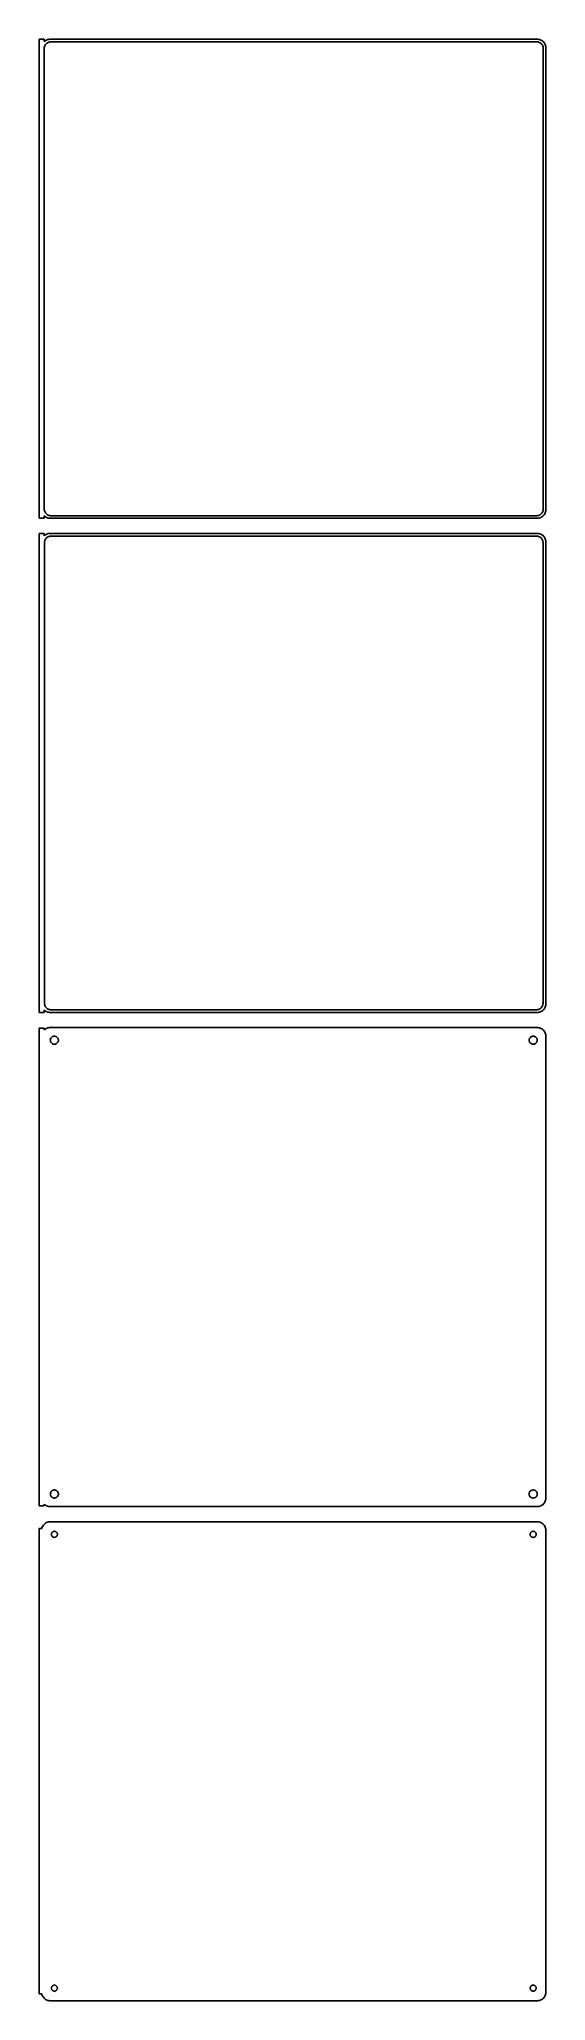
# Model space of a CAD drawing. Header units: metres. Extents: x -152 to 150, y 740 to 1906.
import ezdxf

# ---------------------------------------------------------------- set-up
doc = ezdxf.new("R2010")
doc.units = ezdxf.units.M

msp = doc.modelspace()

# ---------------------------------------------------------------- linework, layer by layer
for p, q in [((-148.5, 1906.49), (-151.5, 1906.49)), ((-151.5, 1906.49), (-151.5, 1621.51)), ((-148.5, 1905.06), (-148.5, 1906.49)), ((-148.187, 1905.35), (-148.5, 1905.06)), ((-148.374, 1901.99), (-148.219, 1902.47)), ((-148.219, 1902.47), (-148.005, 1902.93)), ((-147.679, 1905.72), (-148.187, 1905.35)), ((-148.005, 1902.93), (-147.736, 1903.35)), ((-147.736, 1903.35), (-147.416, 1903.74)), ((-147.129, 1906.02), (-147.679, 1905.72)), ((-147.416, 1903.74), (-147.05, 1904.08)), ((-146.545, 1906.26), (-147.129, 1906.02)), ((-147.05, 1904.08), (-146.643, 1904.38)), ((-146.643, 1904.38), (-146.203, 1904.62)), ((-145.937, 1906.41), (-146.545, 1906.26)), ((-146.203, 1904.62), (-145.736, 1904.8)), ((-145.314, 1906.49), (-145.937, 1906.41)), ((-145.736, 1904.8), (-145.25, 1904.93)), ((145.314, 1906.49), (-145.314, 1906.49)), ((-145.25, 1904.93), (-144.751, 1904.99)), ((-144.751, 1904.99), (144.751, 1904.99)), ((144.751, 1904.99), (145.25, 1904.93)), ((145.25, 1904.93), (145.736, 1904.8)), ((145.937, 1906.41), (145.314, 1906.49)), ((145.736, 1904.8), (146.203, 1904.62)), ((146.545, 1906.26), (145.937, 1906.41)), ((146.203, 1904.62), (146.643, 1904.38)), ((147.129, 1906.02), (146.545, 1906.26)), ((146.643, 1904.38), (147.05, 1904.08)), ((147.05, 1904.08), (147.416, 1903.74)), ((147.679, 1905.72), (147.129, 1906.02)), ((147.416, 1903.74), (147.736, 1903.35)), ((148.187, 1905.35), (147.679, 1905.72)), ((147.736, 1903.35), (148.005, 1902.93)), ((148.005, 1902.93), (148.219, 1902.47)), ((148.645, 1904.92), (148.187, 1905.35)), ((148.219, 1902.47), (148.374, 1901.99)), ((149.045, 1904.44), (148.645, 1904.92)), ((149.382, 1903.91), (149.045, 1904.44)), ((149.649, 1903.34), (149.382, 1903.91)), ((149.843, 1902.74), (149.649, 1903.34)), ((149.961, 1902.13), (149.843, 1902.74)), ((-148.5, 1901), (-148.468, 1901.5)), ((-148.5, 1627), (-148.5, 1901)), ((-148.468, 1901.5), (-148.374, 1901.99)), ((148.374, 1901.99), (148.468, 1901.5)), ((148.468, 1901.5), (148.5, 1901)), ((148.5, 1901), (148.5, 1627)), ((150, 1901.5), (149.961, 1902.13)), ((150, 1626.5), (150, 1901.5)), ((-148.468, 1626.5), (-148.5, 1627)), ((-148.5, 1622.94), (-148.187, 1622.65)), ((-148.5, 1621.51), (-148.5, 1622.94)), ((-148.374, 1626.01), (-148.468, 1626.5)), ((-148.219, 1625.53), (-148.374, 1626.01)), ((-148.005, 1625.07), (-148.219, 1625.53)), ((-148.187, 1622.65), (-147.679, 1622.28)), ((-147.736, 1624.65), (-148.005, 1625.07)), ((-147.416, 1624.26), (-147.736, 1624.65)), ((-147.679, 1622.28), (-147.129, 1621.98)), ((-147.05, 1623.92), (-147.416, 1624.26)), ((-146.643, 1623.62), (-147.05, 1623.92)), ((-146.203, 1623.38), (-146.643, 1623.62)), ((-145.736, 1623.2), (-146.203, 1623.38)), ((-145.25, 1623.07), (-145.736, 1623.2)), ((-144.751, 1623.01), (-145.25, 1623.07)), ((144.751, 1623.01), (-144.751, 1623.01)), ((145.25, 1623.07), (144.751, 1623.01)), ((145.736, 1623.2), (145.25, 1623.07)), ((146.203, 1623.38), (145.736, 1623.2)), ((146.643, 1623.62), (146.203, 1623.38)), ((147.05, 1623.92), (146.643, 1623.62)), ((147.416, 1624.26), (147.05, 1623.92)), ((147.129, 1621.98), (147.679, 1622.28)), ((147.736, 1624.65), (147.416, 1624.26)), ((147.679, 1622.28), (148.187, 1622.65)), ((148.005, 1625.07), (147.736, 1624.65)), ((148.219, 1625.53), (148.005, 1625.07)), ((148.187, 1622.65), (148.645, 1623.08)), ((148.374, 1626.01), (148.219, 1625.53)), ((148.468, 1626.5), (148.374, 1626.01)), ((148.5, 1627), (148.468, 1626.5)), ((148.645, 1623.08), (149.045, 1623.56)), ((149.045, 1623.56), (149.382, 1624.09)), ((149.382, 1624.09), (149.649, 1624.66)), ((149.649, 1624.66), (149.843, 1625.26)), ((149.843, 1625.26), (149.961, 1625.87)), ((149.961, 1625.87), (150, 1626.5)), ((-151.5, 1621.51), (-148.5, 1621.51)), ((-148.5, 1612.49), (-151.5, 1612.49)), ((-151.5, 1612.49), (-151.5, 1327.51)), ((-148.5, 1611.06), (-148.5, 1612.49)), ((-148.187, 1611.35), (-148.5, 1611.06)), ((-147.679, 1611.72), (-148.187, 1611.35)), ((-147.129, 1612.02), (-147.679, 1611.72)), ((-147.129, 1621.98), (-146.545, 1621.74)), ((-146.545, 1612.26), (-147.129, 1612.02)), ((-146.575, 1610.27), (-146.149, 1610.5)), ((-146.545, 1621.74), (-145.937, 1621.59)), ((-145.937, 1612.41), (-146.545, 1612.26)), ((-146.149, 1610.5), (-145.697, 1610.68)), ((-145.937, 1621.59), (-145.314, 1621.51)), ((-145.314, 1612.49), (-145.937, 1612.41)), ((-145.697, 1610.68), (-145.226, 1610.8)), ((-145.314, 1621.51), (145.314, 1621.51)), ((145.314, 1612.49), (-145.314, 1612.49)), ((-145.226, 1610.8), (-144.743, 1610.86)), ((-144.743, 1610.86), (144.743, 1610.86)), ((144.743, 1610.86), (145.226, 1610.8)), ((145.226, 1610.8), (145.697, 1610.68)), ((145.314, 1621.51), (145.937, 1621.59)), ((145.937, 1612.41), (145.314, 1612.49)), ((145.697, 1610.68), (146.149, 1610.5)), ((145.937, 1621.59), (146.545, 1621.74)), ((146.545, 1612.26), (145.937, 1612.41)), ((146.149, 1610.5), (146.575, 1610.27)), ((146.545, 1621.74), (147.129, 1621.98)), ((147.129, 1612.02), (146.545, 1612.26)), ((147.679, 1611.72), (147.129, 1612.02)), ((148.187, 1611.35), (147.679, 1611.72)), ((148.645, 1610.92), (148.187, 1611.35)), ((149.045, 1610.44), (148.645, 1610.92)), ((149.382, 1609.91), (149.045, 1610.44)), ((-148.373, 1607), (-148.342, 1607.49)), ((-148.373, 1333), (-148.373, 1607)), ((-148.342, 1607.49), (-148.251, 1607.96)), ((-148.251, 1607.96), (-148.101, 1608.43)), ((-148.101, 1608.43), (-147.894, 1608.87)), ((-147.894, 1608.87), (-147.633, 1609.28)), ((-147.633, 1609.28), (-147.323, 1609.65)), ((-147.323, 1609.65), (-146.969, 1609.98)), ((-146.969, 1609.98), (-146.575, 1610.27)), ((146.575, 1610.27), (146.969, 1609.98)), ((146.969, 1609.98), (147.323, 1609.65)), ((147.323, 1609.65), (147.633, 1609.28)), ((147.633, 1609.28), (147.894, 1608.87)), ((147.894, 1608.87), (148.101, 1608.43)), ((148.101, 1608.43), (148.251, 1607.96)), ((148.251, 1607.96), (148.342, 1607.49)), ((148.342, 1607.49), (148.373, 1607)), ((148.373, 1607), (148.373, 1333)), ((149.649, 1609.34), (149.382, 1609.91)), ((149.843, 1608.74), (149.649, 1609.34)), ((149.961, 1608.13), (149.843, 1608.74)), ((150, 1607.5), (149.961, 1608.13)), ((150, 1332.5), (150, 1607.5)), ((-148.342, 1332.51), (-148.373, 1333)), ((-148.251, 1332.04), (-148.342, 1332.51)), ((-148.101, 1331.57), (-148.251, 1332.04)), ((-147.894, 1331.13), (-148.101, 1331.57)), ((-147.633, 1330.72), (-147.894, 1331.13)), ((-147.323, 1330.35), (-147.633, 1330.72)), ((147.633, 1330.72), (147.323, 1330.35)), ((147.894, 1331.13), (147.633, 1330.72)), ((148.101, 1331.57), (147.894, 1331.13)), ((148.251, 1332.04), (148.101, 1331.57)), ((148.342, 1332.51), (148.251, 1332.04)), ((148.373, 1333), (148.342, 1332.51)), ((149.382, 1330.09), (149.649, 1330.66)), ((149.649, 1330.66), (149.843, 1331.26)), ((149.843, 1331.26), (149.961, 1331.87)), ((149.961, 1331.87), (150, 1332.5)), ((-151.5, 1327.51), (-148.5, 1327.51)), ((-148.5, 1328.94), (-148.187, 1328.65)), ((-148.5, 1327.51), (-148.5, 1328.94)), ((-148.187, 1328.65), (-147.679, 1328.28)), ((-147.679, 1328.28), (-147.129, 1327.98)), ((-146.969, 1330.02), (-147.323, 1330.35)), ((-147.129, 1327.98), (-146.545, 1327.74)), ((-146.575, 1329.73), (-146.969, 1330.02)), ((-146.149, 1329.5), (-146.575, 1329.73)), ((-146.545, 1327.74), (-145.937, 1327.59)), ((-145.697, 1329.32), (-146.149, 1329.5)), ((-145.937, 1327.59), (-145.314, 1327.51)), ((-145.226, 1329.2), (-145.697, 1329.32)), ((-145.314, 1327.51), (145.314, 1327.51)), ((-144.743, 1329.14), (-145.226, 1329.2)), ((144.743, 1329.14), (-144.743, 1329.14)), ((145.226, 1329.2), (144.743, 1329.14)), ((145.697, 1329.32), (145.226, 1329.2)), ((145.314, 1327.51), (145.937, 1327.59)), ((146.149, 1329.5), (145.697, 1329.32)), ((145.937, 1327.59), (146.545, 1327.74)), ((146.575, 1329.73), (146.149, 1329.5)), ((146.545, 1327.74), (147.129, 1327.98)), ((146.969, 1330.02), (146.575, 1329.73)), ((147.323, 1330.35), (146.969, 1330.02)), ((147.129, 1327.98), (147.679, 1328.28)), ((147.679, 1328.28), (148.187, 1328.65)), ((148.187, 1328.65), (148.645, 1329.08)), ((148.645, 1329.08), (149.045, 1329.56)), ((149.045, 1329.56), (149.382, 1330.09)), ((-148.5, 1318.11), (-151.5, 1318.11)), ((-151.5, 1318.11), (-151.5, 1033.89)), ((-148.5, 1317.06), (-148.5, 1318.11)), ((-148.187, 1317.35), (-148.5, 1317.06)), ((-147.679, 1317.72), (-148.187, 1317.35)), ((-147.129, 1318.02), (-147.679, 1317.72)), ((-146.545, 1318.26), (-147.129, 1318.02)), ((-145.937, 1318.41), (-146.545, 1318.26)), ((-145.314, 1318.49), (-145.937, 1318.41)), ((145.314, 1318.49), (-145.314, 1318.49)), ((-144.9, 1311), (-144.881, 1311.3)), ((-144.881, 1310.7), (-144.9, 1311)), ((-144.881, 1311.3), (-144.825, 1311.6)), ((-144.825, 1310.4), (-144.881, 1310.7)), ((-144.825, 1311.6), (-144.731, 1311.88)), ((-144.731, 1310.12), (-144.825, 1310.4)), ((-144.731, 1311.88), (-144.603, 1312.16)), ((-144.603, 1309.84), (-144.731, 1310.12)), ((-144.603, 1312.16), (-144.442, 1312.41)), ((-144.442, 1309.59), (-144.603, 1309.84)), ((-144.442, 1312.41), (-144.25, 1312.64)), ((-144.25, 1309.36), (-144.442, 1309.59)), ((-144.25, 1312.64), (-144.03, 1312.85)), ((-144.03, 1309.15), (-144.25, 1309.36)), ((-144.03, 1312.85), (-143.786, 1313.03)), ((-143.786, 1308.97), (-144.03, 1309.15)), ((-143.786, 1313.03), (-143.522, 1313.17)), ((-143.522, 1308.83), (-143.786, 1308.97)), ((-143.522, 1313.17), (-143.242, 1313.28)), ((-143.242, 1308.72), (-143.522, 1308.83)), ((-143.242, 1313.28), (-142.95, 1313.36)), ((-142.95, 1308.64), (-143.242, 1308.72)), ((-142.95, 1313.36), (-142.651, 1313.4)), ((-142.651, 1308.6), (-142.95, 1308.64)), ((-142.651, 1313.4), (-142.349, 1313.4)), ((-142.349, 1308.6), (-142.651, 1308.6)), ((-142.349, 1313.4), (-142.05, 1313.36)), ((-142.05, 1308.64), (-142.349, 1308.6)), ((-142.05, 1313.36), (-141.758, 1313.28)), ((-141.758, 1308.72), (-142.05, 1308.64)), ((-141.758, 1313.28), (-141.478, 1313.17)), ((-141.478, 1308.83), (-141.758, 1308.72)), ((-141.478, 1313.17), (-141.214, 1313.03)), ((-141.214, 1308.97), (-141.478, 1308.83)), ((-141.214, 1313.03), (-140.97, 1312.85)), ((-140.97, 1309.15), (-141.214, 1308.97)), ((-140.97, 1312.85), (-140.75, 1312.64)), ((-140.75, 1309.36), (-140.97, 1309.15)), ((-140.75, 1312.64), (-140.558, 1312.41)), ((-140.558, 1309.59), (-140.75, 1309.36)), ((-140.558, 1312.41), (-140.397, 1312.16)), ((-140.397, 1309.84), (-140.558, 1309.59)), ((-140.397, 1312.16), (-140.269, 1311.88)), ((-140.269, 1310.12), (-140.397, 1309.84)), ((-140.269, 1311.88), (-140.175, 1311.6)), ((-140.175, 1310.4), (-140.269, 1310.12)), ((-140.175, 1311.6), (-140.119, 1311.3)), ((-140.119, 1310.7), (-140.175, 1310.4)), ((-140.119, 1311.3), (-140.1, 1311)), ((-140.1, 1311), (-140.119, 1310.7)), ((140.1, 1311), (140.119, 1311.3)), ((140.119, 1310.7), (140.1, 1311)), ((140.119, 1311.3), (140.175, 1311.6)), ((140.175, 1310.4), (140.119, 1310.7)), ((140.175, 1311.6), (140.269, 1311.88)), ((140.269, 1310.12), (140.175, 1310.4)), ((140.269, 1311.88), (140.397, 1312.16)), ((140.397, 1309.84), (140.269, 1310.12)), ((140.397, 1312.16), (140.558, 1312.41)), ((140.558, 1309.59), (140.397, 1309.84)), ((140.558, 1312.41), (140.75, 1312.64)), ((140.75, 1309.36), (140.558, 1309.59)), ((140.75, 1312.64), (140.97, 1312.85)), ((140.97, 1309.15), (140.75, 1309.36)), ((140.97, 1312.85), (141.214, 1313.03)), ((141.214, 1308.97), (140.97, 1309.15)), ((141.214, 1313.03), (141.478, 1313.17)), ((141.478, 1308.83), (141.214, 1308.97)), ((141.478, 1313.17), (141.758, 1313.28)), ((141.758, 1308.72), (141.478, 1308.83)), ((141.758, 1313.28), (142.05, 1313.36)), ((142.05, 1308.64), (141.758, 1308.72)), ((142.05, 1313.36), (142.349, 1313.4)), ((142.349, 1308.6), (142.05, 1308.64)), ((142.349, 1313.4), (142.651, 1313.4)), ((142.651, 1308.6), (142.349, 1308.6)), ((142.651, 1313.4), (142.95, 1313.36)), ((142.95, 1308.64), (142.651, 1308.6)), ((142.95, 1313.36), (143.242, 1313.28)), ((143.242, 1308.72), (142.95, 1308.64)), ((143.242, 1313.28), (143.522, 1313.17)), ((143.522, 1308.83), (143.242, 1308.72)), ((143.522, 1313.17), (143.786, 1313.03)), ((143.786, 1308.97), (143.522, 1308.83)), ((143.786, 1313.03), (144.03, 1312.85)), ((144.03, 1309.15), (143.786, 1308.97)), ((144.03, 1312.85), (144.25, 1312.64)), ((144.25, 1309.36), (144.03, 1309.15)), ((144.25, 1312.64), (144.442, 1312.41)), ((144.442, 1309.59), (144.25, 1309.36)), ((144.442, 1312.41), (144.603, 1312.16)), ((144.603, 1309.84), (144.442, 1309.59)), ((144.603, 1312.16), (144.731, 1311.88)), ((144.731, 1310.12), (144.603, 1309.84)), ((144.731, 1311.88), (144.825, 1311.6)), ((144.825, 1310.4), (144.731, 1310.12)), ((144.825, 1311.6), (144.881, 1311.3)), ((144.881, 1310.7), (144.825, 1310.4)), ((144.881, 1311.3), (144.9, 1311)), ((144.9, 1311), (144.881, 1310.7)), ((145.937, 1318.41), (145.314, 1318.49)), ((146.545, 1318.26), (145.937, 1318.41)), ((147.129, 1318.02), (146.545, 1318.26)), ((147.679, 1317.72), (147.129, 1318.02)), ((148.187, 1317.35), (147.679, 1317.72)), ((148.645, 1316.92), (148.187, 1317.35)), ((149.045, 1316.44), (148.645, 1316.92)), ((149.382, 1315.91), (149.045, 1316.44)), ((149.649, 1315.34), (149.382, 1315.91)), ((149.843, 1314.74), (149.649, 1315.34)), ((149.961, 1314.13), (149.843, 1314.74)), ((150, 1313.5), (149.961, 1314.13)), ((150, 1038.5), (150, 1313.5)), ((-144.9, 1041), (-144.881, 1041.3)), ((-144.881, 1040.7), (-144.9, 1041)), ((-144.881, 1041.3), (-144.825, 1041.6)), ((-144.825, 1040.4), (-144.881, 1040.7)), ((-144.825, 1041.6), (-144.731, 1041.88)), ((-144.731, 1040.12), (-144.825, 1040.4)), ((-144.731, 1041.88), (-144.603, 1042.16)), ((-144.603, 1039.84), (-144.731, 1040.12)), ((-144.603, 1042.16), (-144.442, 1042.41)), ((-144.442, 1039.59), (-144.603, 1039.84)), ((-144.442, 1042.41), (-144.25, 1042.64)), ((-144.25, 1039.36), (-144.442, 1039.59)), ((-144.25, 1042.64), (-144.03, 1042.85)), ((-144.03, 1039.15), (-144.25, 1039.36)), ((-144.03, 1042.85), (-143.786, 1043.03)), ((-143.786, 1038.97), (-144.03, 1039.15)), ((-143.786, 1043.03), (-143.522, 1043.17)), ((-143.522, 1038.83), (-143.786, 1038.97)), ((-143.522, 1043.17), (-143.242, 1043.28)), ((-143.242, 1038.72), (-143.522, 1038.83)), ((-143.242, 1043.28), (-142.95, 1043.36)), ((-142.95, 1038.64), (-143.242, 1038.72)), ((-142.95, 1043.36), (-142.651, 1043.4)), ((-142.651, 1038.6), (-142.95, 1038.64)), ((-142.651, 1043.4), (-142.349, 1043.4)), ((-142.349, 1043.4), (-142.05, 1043.36)), ((-142.05, 1038.64), (-142.349, 1038.6)), ((-142.05, 1043.36), (-141.758, 1043.28)), ((-141.758, 1038.72), (-142.05, 1038.64)), ((-141.758, 1043.28), (-141.478, 1043.17)), ((-141.478, 1038.83), (-141.758, 1038.72)), ((-141.478, 1043.17), (-141.214, 1043.03)), ((-141.214, 1038.97), (-141.478, 1038.83)), ((-141.214, 1043.03), (-140.97, 1042.85)), ((-140.97, 1039.15), (-141.214, 1038.97)), ((-140.97, 1042.85), (-140.75, 1042.64)), ((-140.75, 1039.36), (-140.97, 1039.15)), ((-140.75, 1042.64), (-140.558, 1042.41)), ((-140.558, 1039.59), (-140.75, 1039.36)), ((-140.558, 1042.41), (-140.397, 1042.16)), ((-140.397, 1039.84), (-140.558, 1039.59)), ((-140.397, 1042.16), (-140.269, 1041.88)), ((-140.269, 1040.12), (-140.397, 1039.84)), ((-140.269, 1041.88), (-140.175, 1041.6)), ((-140.175, 1040.4), (-140.269, 1040.12)), ((-140.175, 1041.6), (-140.119, 1041.3)), ((-140.119, 1040.7), (-140.175, 1040.4)), ((-140.119, 1041.3), (-140.1, 1041)), ((-140.1, 1041), (-140.119, 1040.7)), ((140.1, 1041), (140.119, 1041.3)), ((140.119, 1040.7), (140.1, 1041)), ((140.119, 1041.3), (140.175, 1041.6)), ((140.175, 1040.4), (140.119, 1040.7)), ((140.175, 1041.6), (140.269, 1041.88)), ((140.269, 1040.12), (140.175, 1040.4)), ((140.269, 1041.88), (140.397, 1042.16)), ((140.397, 1039.84), (140.269, 1040.12)), ((140.397, 1042.16), (140.558, 1042.41)), ((140.558, 1039.59), (140.397, 1039.84)), ((140.558, 1042.41), (140.75, 1042.64)), ((140.75, 1039.36), (140.558, 1039.59)), ((140.75, 1042.64), (140.97, 1042.85)), ((140.97, 1039.15), (140.75, 1039.36)), ((140.97, 1042.85), (141.214, 1043.03)), ((141.214, 1038.97), (140.97, 1039.15)), ((141.214, 1043.03), (141.478, 1043.17)), ((141.478, 1038.83), (141.214, 1038.97)), ((141.478, 1043.17), (141.758, 1043.28)), ((141.758, 1038.72), (141.478, 1038.83)), ((141.758, 1043.28), (142.05, 1043.36)), ((142.05, 1038.64), (141.758, 1038.72)), ((142.05, 1043.36), (142.349, 1043.4)), ((142.349, 1038.6), (142.05, 1038.64)), ((142.349, 1043.4), (142.651, 1043.4)), ((142.651, 1043.4), (142.95, 1043.36)), ((142.95, 1038.64), (142.651, 1038.6)), ((142.95, 1043.36), (143.242, 1043.28)), ((143.242, 1038.72), (142.95, 1038.64)), ((143.242, 1043.28), (143.522, 1043.17)), ((143.522, 1038.83), (143.242, 1038.72)), ((143.522, 1043.17), (143.786, 1043.03)), ((143.786, 1038.97), (143.522, 1038.83)), ((143.786, 1043.03), (144.03, 1042.85)), ((144.03, 1039.15), (143.786, 1038.97)), ((144.03, 1042.85), (144.25, 1042.64)), ((144.25, 1039.36), (144.03, 1039.15)), ((144.25, 1042.64), (144.442, 1042.41)), ((144.442, 1039.59), (144.25, 1039.36)), ((144.442, 1042.41), (144.603, 1042.16)), ((144.603, 1039.84), (144.442, 1039.59)), ((144.603, 1042.16), (144.731, 1041.88)), ((144.731, 1040.12), (144.603, 1039.84)), ((144.731, 1041.88), (144.825, 1041.6)), ((144.825, 1040.4), (144.731, 1040.12)), ((144.825, 1041.6), (144.881, 1041.3)), ((144.881, 1040.7), (144.825, 1040.4)), ((144.881, 1041.3), (144.9, 1041)), ((144.9, 1041), (144.881, 1040.7)), ((-151.5, 1033.89), (-148.5, 1033.89)), ((-148.5, 1033.89), (-148.5, 1034.94)), ((-148.5, 1034.94), (-148.187, 1034.65)), ((-148.187, 1034.65), (-147.679, 1034.28)), ((-147.679, 1034.28), (-147.129, 1033.98)), ((-147.129, 1033.98), (-146.545, 1033.74)), ((-146.545, 1033.74), (-145.937, 1033.59)), ((-145.937, 1033.59), (-145.314, 1033.51)), ((-145.314, 1033.51), (145.314, 1033.51)), ((-142.349, 1038.6), (-142.651, 1038.6)), ((142.651, 1038.6), (142.349, 1038.6)), ((145.314, 1033.51), (145.937, 1033.59)), ((145.937, 1033.59), (146.545, 1033.74)), ((146.545, 1033.74), (147.129, 1033.98)), ((147.129, 1033.98), (147.679, 1034.28)), ((147.679, 1034.28), (148.187, 1034.65)), ((148.187, 1034.65), (148.645, 1035.08)), ((148.645, 1035.08), (149.045, 1035.56)), ((149.045, 1035.56), (149.382, 1036.09)), ((149.382, 1036.09), (149.649, 1036.66)), ((149.649, 1036.66), (149.843, 1037.26)), ((149.843, 1037.26), (149.961, 1037.87)), ((149.961, 1037.87), (150, 1038.5)), ((-149.9, 1020.44), (-151.5, 1020.44)), ((-151.5, 1020.44), (-151.5, 743.556)), ((-149.843, 1020.74), (-149.9, 1020.44)), ((-149.649, 1021.34), (-149.843, 1020.74)), ((-149.382, 1021.91), (-149.649, 1021.34)), ((-149.045, 1022.44), (-149.382, 1021.91)), ((-148.645, 1022.92), (-149.045, 1022.44)), ((-148.187, 1023.35), (-148.645, 1022.92)), ((-147.679, 1023.72), (-148.187, 1023.35)), ((-147.129, 1024.02), (-147.679, 1023.72)), ((-146.545, 1024.26), (-147.129, 1024.02)), ((-145.937, 1024.41), (-146.545, 1024.26)), ((-145.314, 1024.49), (-145.937, 1024.41)), ((145.314, 1024.49), (-145.314, 1024.49)), ((-144.3, 1017), (-144.286, 1017.23)), ((-144.286, 1016.77), (-144.3, 1017)), ((-144.286, 1017.23), (-144.243, 1017.45)), ((-144.243, 1016.55), (-144.286, 1016.77)), ((-144.243, 1017.45), (-144.174, 1017.66)), ((-144.174, 1016.34), (-144.243, 1016.55)), ((-144.174, 1017.66), (-144.077, 1017.87)), ((-144.077, 1016.13), (-144.174, 1016.34)), ((-144.077, 1017.87), (-143.956, 1018.06)), ((-143.956, 1015.94), (-144.077, 1016.13)), ((-143.956, 1018.06), (-143.812, 1018.23)), ((-143.812, 1015.77), (-143.956, 1015.94)), ((-143.812, 1018.23), (-143.647, 1018.39)), ((-143.647, 1015.61), (-143.812, 1015.77)), ((-143.647, 1018.39), (-143.464, 1018.52)), ((-143.464, 1015.48), (-143.647, 1015.61)), ((-143.464, 1018.52), (-143.266, 1018.63)), ((-143.266, 1015.37), (-143.464, 1015.48)), ((-143.266, 1018.63), (-143.056, 1018.71)), ((-143.056, 1015.29), (-143.266, 1015.37)), ((-143.056, 1018.71), (-142.837, 1018.77)), ((-142.837, 1015.23), (-143.056, 1015.29)), ((-142.837, 1018.77), (-142.613, 1018.8)), ((-142.613, 1018.8), (-142.387, 1018.8)), ((-142.387, 1018.8), (-142.163, 1018.77)), ((-142.163, 1018.77), (-141.944, 1018.71)), ((-141.944, 1015.29), (-142.163, 1015.23)), ((-141.944, 1018.71), (-141.734, 1018.63)), ((-141.734, 1015.37), (-141.944, 1015.29)), ((-141.734, 1018.63), (-141.536, 1018.52)), ((-141.536, 1015.48), (-141.734, 1015.37)), ((-141.536, 1018.52), (-141.353, 1018.39)), ((-141.353, 1015.61), (-141.536, 1015.48)), ((-141.353, 1018.39), (-141.188, 1018.23)), ((-141.188, 1015.77), (-141.353, 1015.61)), ((-141.188, 1018.23), (-141.044, 1018.06)), ((-141.044, 1015.94), (-141.188, 1015.77)), ((-141.044, 1018.06), (-140.923, 1017.87)), ((-140.923, 1016.13), (-141.044, 1015.94)), ((-140.923, 1017.87), (-140.826, 1017.66)), ((-140.826, 1016.34), (-140.923, 1016.13)), ((-140.826, 1017.66), (-140.757, 1017.45)), ((-140.757, 1016.55), (-140.826, 1016.34)), ((-140.757, 1017.45), (-140.714, 1017.23)), ((-140.714, 1016.77), (-140.757, 1016.55)), ((-140.714, 1017.23), (-140.7, 1017)), ((-140.7, 1017), (-140.714, 1016.77)), ((140.7, 1017), (140.714, 1017.23)), ((140.714, 1016.77), (140.7, 1017)), ((140.714, 1017.23), (140.757, 1017.45)), ((140.757, 1016.55), (140.714, 1016.77)), ((140.757, 1017.45), (140.826, 1017.66)), ((140.826, 1016.34), (140.757, 1016.55)), ((140.826, 1017.66), (140.923, 1017.87)), ((140.923, 1016.13), (140.826, 1016.34)), ((140.923, 1017.87), (141.044, 1018.06)), ((141.044, 1015.94), (140.923, 1016.13)), ((141.044, 1018.06), (141.188, 1018.23)), ((141.188, 1015.77), (141.044, 1015.94)), ((141.188, 1018.23), (141.353, 1018.39)), ((141.353, 1015.61), (141.188, 1015.77)), ((141.353, 1018.39), (141.536, 1018.52)), ((141.536, 1015.48), (141.353, 1015.61)), ((141.536, 1018.52), (141.734, 1018.63)), ((141.734, 1015.37), (141.536, 1015.48)), ((141.734, 1018.63), (141.944, 1018.71)), ((141.944, 1015.29), (141.734, 1015.37)), ((141.944, 1018.71), (142.163, 1018.77)), ((142.163, 1015.23), (141.944, 1015.29)), ((142.163, 1018.77), (142.387, 1018.8)), ((142.387, 1018.8), (142.613, 1018.8)), ((142.613, 1018.8), (142.837, 1018.77)), ((142.837, 1018.77), (143.056, 1018.71)), ((143.056, 1015.29), (142.837, 1015.23)), ((143.056, 1018.71), (143.266, 1018.63)), ((143.266, 1015.37), (143.056, 1015.29)), ((143.266, 1018.63), (143.464, 1018.52)), ((143.464, 1015.48), (143.266, 1015.37)), ((143.464, 1018.52), (143.647, 1018.39)), ((143.647, 1015.61), (143.464, 1015.48)), ((143.647, 1018.39), (143.812, 1018.23)), ((143.812, 1015.77), (143.647, 1015.61)), ((143.812, 1018.23), (143.956, 1018.06)), ((143.956, 1015.94), (143.812, 1015.77)), ((143.956, 1018.06), (144.077, 1017.87)), ((144.077, 1016.13), (143.956, 1015.94)), ((144.077, 1017.87), (144.174, 1017.66)), ((144.174, 1016.34), (144.077, 1016.13)), ((144.174, 1017.66), (144.243, 1017.45)), ((144.243, 1016.55), (144.174, 1016.34)), ((144.243, 1017.45), (144.286, 1017.23)), ((144.286, 1016.77), (144.243, 1016.55)), ((144.286, 1017.23), (144.3, 1017)), ((144.3, 1017), (144.286, 1016.77)), ((145.937, 1024.41), (145.314, 1024.49)), ((146.545, 1024.26), (145.937, 1024.41)), ((147.129, 1024.02), (146.545, 1024.26)), ((147.679, 1023.72), (147.129, 1024.02)), ((148.187, 1023.35), (147.679, 1023.72)), ((148.645, 1022.92), (148.187, 1023.35)), ((149.045, 1022.44), (148.645, 1022.92)), ((149.382, 1021.91), (149.045, 1022.44)), ((149.649, 1021.34), (149.382, 1021.91)), ((149.843, 1020.74), (149.649, 1021.34)), ((149.961, 1020.13), (149.843, 1020.74)), ((150, 1019.5), (149.961, 1020.13)), ((150, 744.5), (150, 1019.5)), ((-142.613, 1015.2), (-142.837, 1015.23)), ((-142.387, 1015.2), (-142.613, 1015.2)), ((-142.163, 1015.23), (-142.387, 1015.2)), ((142.387, 1015.2), (142.163, 1015.23)), ((142.613, 1015.2), (142.387, 1015.2)), ((142.837, 1015.23), (142.613, 1015.2)), ((-144.3, 747), (-144.286, 747.226)), ((-144.286, 746.774), (-144.3, 747)), ((-144.286, 747.226), (-144.243, 747.448)), ((-144.243, 747.448), (-144.174, 747.663)), ((-144.174, 747.663), (-144.077, 747.867)), ((-144.077, 747.867), (-143.956, 748.058)), ((-143.956, 748.058), (-143.812, 748.232)), ((-143.812, 748.232), (-143.647, 748.387)), ((-143.647, 748.387), (-143.464, 748.52)), ((-143.464, 748.52), (-143.266, 748.629)), ((-143.266, 748.629), (-143.056, 748.712)), ((-143.056, 748.712), (-142.837, 748.768)), ((-142.837, 748.768), (-142.613, 748.796)), ((-142.613, 748.796), (-142.387, 748.796)), ((-142.387, 748.796), (-142.163, 748.768)), ((-142.163, 748.768), (-141.944, 748.712)), ((-141.944, 748.712), (-141.734, 748.629)), ((-141.734, 748.629), (-141.536, 748.52)), ((-141.536, 748.52), (-141.353, 748.387)), ((-141.353, 748.387), (-141.188, 748.232)), ((-141.188, 748.232), (-141.044, 748.058)), ((-141.044, 748.058), (-140.923, 747.867)), ((-140.923, 747.867), (-140.826, 747.663)), ((-140.826, 747.663), (-140.757, 747.448)), ((-140.757, 747.448), (-140.714, 747.226)), ((-140.714, 747.226), (-140.7, 747)), ((-140.7, 747), (-140.714, 746.774)), ((140.7, 747), (140.714, 747.226)), ((140.714, 746.774), (140.7, 747)), ((140.714, 747.226), (140.757, 747.448)), ((140.757, 747.448), (140.826, 747.663)), ((140.826, 747.663), (140.923, 747.867)), ((140.923, 747.867), (141.044, 748.058)), ((141.044, 748.058), (141.188, 748.232)), ((141.188, 748.232), (141.353, 748.387)), ((141.353, 748.387), (141.536, 748.52)), ((141.536, 748.52), (141.734, 748.629)), ((141.734, 748.629), (141.944, 748.712)), ((141.944, 748.712), (142.163, 748.768)), ((142.163, 748.768), (142.387, 748.796)), ((142.387, 748.796), (142.613, 748.796)), ((142.613, 748.796), (142.837, 748.768)), ((142.837, 748.768), (143.056, 748.712)), ((143.056, 748.712), (143.266, 748.629)), ((143.266, 748.629), (143.464, 748.52)), ((143.464, 748.52), (143.647, 748.387)), ((143.647, 748.387), (143.812, 748.232)), ((143.812, 748.232), (143.956, 748.058)), ((143.956, 748.058), (144.077, 747.867)), ((144.077, 747.867), (144.174, 747.663)), ((144.174, 747.663), (144.243, 747.448)), ((144.243, 747.448), (144.286, 747.226)), ((144.286, 747.226), (144.3, 747)), ((144.3, 747), (144.286, 746.774)), ((-151.5, 743.556), (-149.9, 743.556)), ((-149.9, 743.556), (-149.843, 743.257)), ((-149.843, 743.257), (-149.649, 742.659)), ((-149.649, 742.659), (-149.382, 742.091)), ((-149.382, 742.091), (-149.045, 741.561)), ((-149.045, 741.561), (-148.645, 741.077)), ((-148.645, 741.077), (-148.187, 740.647)), ((-148.187, 740.647), (-147.679, 740.278)), ((-147.679, 740.278), (-147.129, 739.976)), ((-147.129, 739.976), (-146.545, 739.745)), ((-146.545, 739.745), (-145.937, 739.589)), ((-145.937, 739.589), (-145.314, 739.51)), ((-145.314, 739.51), (145.314, 739.51)), ((-144.243, 746.552), (-144.286, 746.774)), ((-144.174, 746.337), (-144.243, 746.552)), ((-144.077, 746.133), (-144.174, 746.337)), ((-143.956, 745.942), (-144.077, 746.133)), ((-143.812, 745.768), (-143.956, 745.942)), ((-143.647, 745.613), (-143.812, 745.768)), ((-143.464, 745.48), (-143.647, 745.613)), ((-143.266, 745.371), (-143.464, 745.48)), ((-143.056, 745.288), (-143.266, 745.371)), ((-142.837, 745.232), (-143.056, 745.288)), ((-142.613, 745.204), (-142.837, 745.232)), ((-142.387, 745.204), (-142.613, 745.204)), ((-142.163, 745.232), (-142.387, 745.204)), ((-141.944, 745.288), (-142.163, 745.232)), ((-141.734, 745.371), (-141.944, 745.288)), ((-141.536, 745.48), (-141.734, 745.371)), ((-141.353, 745.613), (-141.536, 745.48)), ((-141.188, 745.768), (-141.353, 745.613)), ((-141.044, 745.942), (-141.188, 745.768)), ((-140.923, 746.133), (-141.044, 745.942)), ((-140.826, 746.337), (-140.923, 746.133)), ((-140.757, 746.552), (-140.826, 746.337)), ((-140.714, 746.774), (-140.757, 746.552)), ((140.757, 746.552), (140.714, 746.774)), ((140.826, 746.337), (140.757, 746.552)), ((140.923, 746.133), (140.826, 746.337)), ((141.044, 745.942), (140.923, 746.133)), ((141.188, 745.768), (141.044, 745.942)), ((141.353, 745.613), (141.188, 745.768)), ((141.536, 745.48), (141.353, 745.613)), ((141.734, 745.371), (141.536, 745.48)), ((141.944, 745.288), (141.734, 745.371)), ((142.163, 745.232), (141.944, 745.288)), ((142.387, 745.204), (142.163, 745.232)), ((142.613, 745.204), (142.387, 745.204)), ((142.837, 745.232), (142.613, 745.204)), ((143.056, 745.288), (142.837, 745.232)), ((143.266, 745.371), (143.056, 745.288)), ((143.464, 745.48), (143.266, 745.371)), ((143.647, 745.613), (143.464, 745.48)), ((143.812, 745.768), (143.647, 745.613)), ((143.956, 745.942), (143.812, 745.768)), ((144.077, 746.133), (143.956, 745.942)), ((144.174, 746.337), (144.077, 746.133)), ((144.243, 746.552), (144.174, 746.337)), ((144.286, 746.774), (144.243, 746.552)), ((145.314, 739.51), (145.937, 739.589)), ((145.937, 739.589), (146.545, 739.745)), ((146.545, 739.745), (147.129, 739.976)), ((147.129, 739.976), (147.679, 740.278)), ((147.679, 740.278), (148.187, 740.647)), ((148.187, 740.647), (148.645, 741.077)), ((148.645, 741.077), (149.045, 741.561)), ((149.045, 741.561), (149.382, 742.091)), ((149.382, 742.091), (149.649, 742.659)), ((149.649, 742.659), (149.843, 743.257)), ((149.843, 743.257), (149.961, 743.873)), ((149.961, 743.873), (150, 744.5))]:
    msp.add_line(p, q)

doc.saveas('drawing.dxf')
